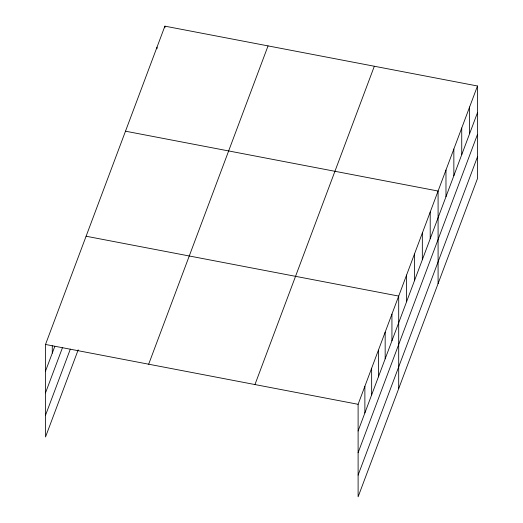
<?xml version="1.0" encoding="UTF-8"?>
<svg xmlns="http://www.w3.org/2000/svg" width="523" height="523" viewBox="0 0 523 523"><rect width="100%" height="100%" fill="white"/><g stroke="black" fill="none" stroke-linecap="round" stroke-linejoin="round"><path stroke-width="0.78" d="M78.208 349.822L45.514 437.006L45.514 344.461L164.889 26.15L477.486 85.994L477.486 178.539L358.111 496.85L358.111 404.305L477.486 85.994M45.514 371.14L54.817 346.337M45.514 392.878L62.427 347.782M45.514 415.269L70.317 349.135M148.669 364.211L268.044 45.9M254.956 384.555L374.331 66.244M358.111 430.985L477.486 112.68M358.111 452.722L477.486 134.411M358.111 475.113L477.486 156.808M125.494 131.195L438.091 191.039L438.091 283.584M86.099 236.233L398.696 296.077L398.696 388.622M45.514 344.461L358.111 404.305M469.608 107.006L469.608 133.685M461.731 128.011L461.731 154.697M453.853 149.022L453.853 175.702M445.975 170.027L445.975 196.713M430.213 212.044L430.213 238.73M422.336 233.055L422.336 259.735M414.458 254.06L414.458 280.746M406.58 275.072L406.58 301.751M391.936 314.114L391.936 340.8M385.17 332.151L385.17 358.837M378.404 350.194L378.404 376.874M371.644 368.231L371.644 394.911M364.877 386.268L364.877 412.948M164.889 26.15L164.889 27.765M157.011 47.162L157.011 48.776M52.28 345.827L52.28 353.103"/></g></svg>
